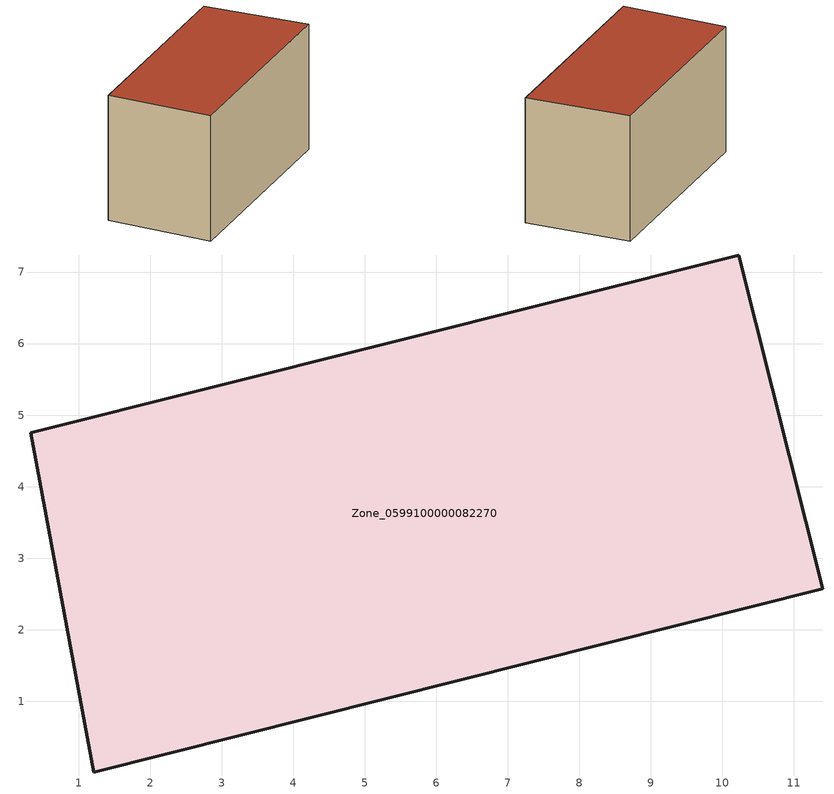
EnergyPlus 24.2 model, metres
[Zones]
Zone_0599100000082270
 floor ground (C_G): 1.21,0.01 0.33,4.75 10.23,7.24 11.4,2.57 z0
 wall outside (C_F): 10.23,7.24 0.33,4.75 1.21,0.01 11.4,2.57 10.23,7.24 z0:5.75
 roof outside (C_R): 0.33,4.75 1.21,0.01 11.4,2.57 10.23,7.24 z5.75
[BUILDING]
Pand.0599100000082270: North Axis=0; Terrain=City; Loads Convergence Tolerance Value=0.04; Temperature Convergence Tolerance Value=0.4; Solar Distribution=FullExterior; Maximum Number of Warmup Days=25; Minimum Number of Warmup Days=1
[Site:Location]
Rotterdam.The.Hague.AP_ZH_NLD Design_Conditions: Latitude=51.96; Longitude=4.45; Time Zone=1; Elevation=-4.5
[SITE:GROUNDTEMPERATURE:BUILDINGSURFACE]
18, 18, 18, 18, 18, 18, 18, 18, 18, 18, 18, 18
[MATERIAL] Thermal Absorptance=0.9; Solar Absorptance=0.7; Visible Absorptance=0.7
Name | Roughness | Thickness | Conductivity | Density | Specific Heat
G.TI.1992-2005 | MediumSmooth | 0.15 | 0.06 | 540 | 1210
F.TI.1992-2005 | Rough | 0.3 | 0.12 | 1920 | 840
R.TI.1992-2005 | MediumRough | 0.2 | 0.08 | 1500 | 1000
[CONSTRUCTION]
C_G: G.TI.1992-2005
C_F: F.TI.1992-2005
C_R: R.TI.1992-2005
[ZONE]
Zone_0599100000082270: Type=1; Multiplier=1; Ceiling Height=Autocalculate; Volume=Autocalculate; Floor Area=autocalculate; Part of Total Floor Area=Yes
[ZONEINFILTRATION:DESIGNFLOWRATE]
Infil_Zone_0599100000082270: Zone or ZoneList or Space or SpaceList=Zone_0599100000082270; Schedule=AlwaysOn; Design Flow Rate Calculation Method=Flow/Area; Flow Rate per Floor Area=0.0015; Constant Term Coefficient=1; Temperature Term Coefficient=0; Velocity Term Coefficient=0; Velocity Squared Term Coefficient=0
[HVACTEMPLATE:ZONE:IDEALLOADSAIRSYSTEM]
Zone_0599100000082270: Maximum Heating Supply Air Temperature=50; Minimum Cooling Supply Air Temperature=13; Maximum Heating Supply Air Humidity Ratio=0.0156; Minimum Cooling Supply Air Humidity Ratio=0.0077; Heating Limit=NoLimit; Cooling Limit=NoLimit; Dehumidification Control Type=ConstantSensibleHeatRatio; Cooling Sensible Heat Ratio=0.7; Dehumidification Setpoint=60; Humidification Control Type=None; Humidification Setpoint=30; Outdoor Air Method=None; Outdoor Air Flow Rate per Person=0.00944; Outdoor Air Flow Rate per Zone Floor Area=0; Outdoor Air Flow Rate per Zone=0; Demand Controlled Ventilation Type=None; Outdoor Air Economizer Type=NoEconomizer; Heat Recovery Type=None; Sensible Heat Recovery Effectiveness=0.7; Latent Heat Recovery Effectiveness=0.65
[ZONECONTROL:THERMOSTAT]
ThermostatControl_Zone_0599100000082270: Zone or ZoneList=Zone_0599100000082270; Control Type Schedule=DualSetpointControlType; Control 1=Thermostat_Zone_0599100000082270; Temperature Difference Between Cutout And Setpoint=0
[THERMOSTATSETPOINT:DUALSETPOINT]
Thermostat_Zone_0599100000082270: Heating Setpoint Temperature Schedule=HeatingSetpoint_Zone_0599100000082270; Cooling Setpoint Temperature Schedule=CoolingSetpoint_Zone_0599100000082270
[SCHEDULE:COMPACT]
HeatingSetpoint_Zone_0599100000082270: Through: 12/31, For: AllDays, Until: 24:00, 21
CoolingSetpoint_Zone_0599100000082270: Through: 12/31, For: AllDays, Until: 24:00, 24
DualSetpointControlType: Through: 12/31, For: AllDays, Until: 24:00, 4
AlwaysOn: Through: 12/31, For: AllDays, Until: 24:00, 1
